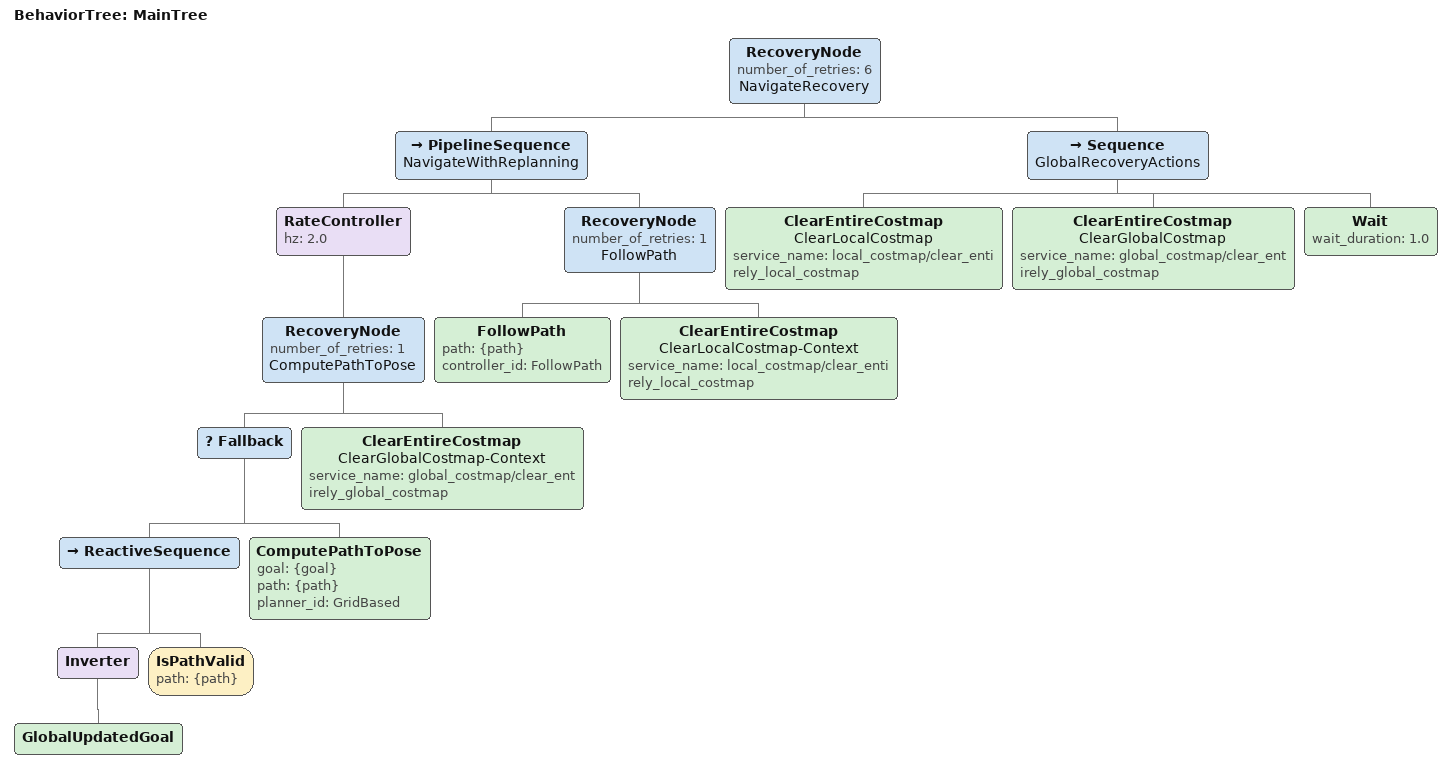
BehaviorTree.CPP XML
<root main_tree_to_execute="MainTree">
  <BehaviorTree ID="MainTree">
    <RecoveryNode number_of_retries="6" name="NavigateRecovery">

      <PipelineSequence name="NavigateWithReplanning">
        <RateController hz="2.0">
          <RecoveryNode number_of_retries="1" name="ComputePathToPose">
            <Fallback>
              <ReactiveSequence>
                <Inverter>
                  <GlobalUpdatedGoal/>
                </Inverter>
                <IsPathValid path="{path}"/>
              </ReactiveSequence>
              <ComputePathToPose goal="{goal}" path="{path}" planner_id="GridBased"/>
            </Fallback>
            <ClearEntireCostmap name="ClearGlobalCostmap-Context"
                                service_name="global_costmap/clear_entirely_global_costmap"/>
          </RecoveryNode>
        </RateController>

        <RecoveryNode number_of_retries="1" name="FollowPath">
          <FollowPath path="{path}" controller_id="FollowPath"/>
          <ClearEntireCostmap name="ClearLocalCostmap-Context"
                              service_name="local_costmap/clear_entirely_local_costmap"/>
        </RecoveryNode>
      </PipelineSequence>

      <Sequence name="GlobalRecoveryActions">
        <ClearEntireCostmap name="ClearLocalCostmap"
                            service_name="local_costmap/clear_entirely_local_costmap"/>
        <ClearEntireCostmap name="ClearGlobalCostmap"
                            service_name="global_costmap/clear_entirely_global_costmap"/>
        <Wait wait_duration="1.0"/>
      </Sequence>

    </RecoveryNode>
  </BehaviorTree>
</root>
